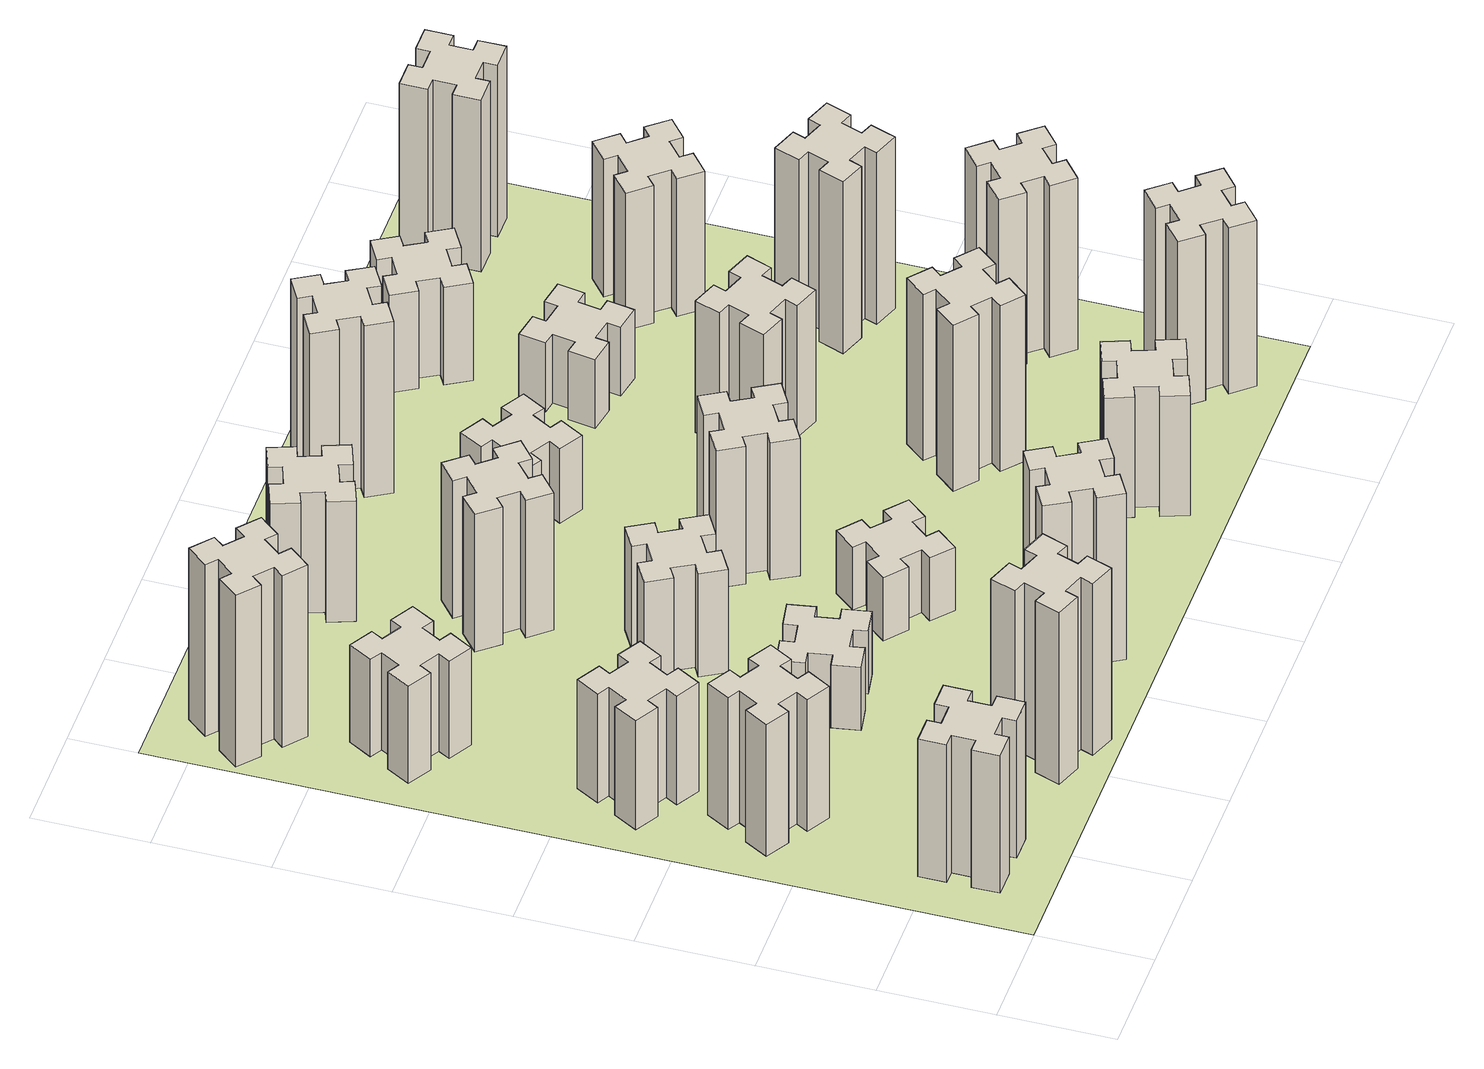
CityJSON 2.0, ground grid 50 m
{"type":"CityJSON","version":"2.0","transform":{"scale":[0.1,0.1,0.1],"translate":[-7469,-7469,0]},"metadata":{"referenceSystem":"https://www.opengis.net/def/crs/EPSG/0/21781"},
"CityObjects":{
"building1":{"type":"Building","attributes":{"class":"1000","function":"1000","usage":"1000","yearOfConstruction":2016,"roofType":"1000","measuredHeight":72,"storeysAboveGround":30,"storeysBelowGround":0},"geometry":[{"type":"Solid","lod":"1","boundaries":[[[[0,1,2,3,4,5,6,7,8,9,10,11,12,13,14,15,16,17,18,19]],[[17,16,20,21]],[[16,15,22,20]],[[15,14,23,22]],[[14,13,24,23]],[[13,12,25,24]],[[12,11,26,25]],[[11,10,27,26]],[[10,9,28,27]],[[9,8,29,28]],[[8,7,30,29]],[[7,6,31,30]],[[6,5,32,31]],[[5,4,33,32]],[[4,3,34,33]],[[3,2,35,34]],[[2,1,36,35]],[[1,0,37,36]],[[0,19,38,37]],[[19,18,39,38]],[[18,17,21,39]],[[24,25,26,27,28,29,30,31,32,33,34,35,36,37,38,39,21,20,22,23]]]]}]},
"building2":{"type":"Building","attributes":{"class":"1000","function":"1000","usage":"1000","yearOfConstruction":2016,"roofType":"1000","measuredHeight":69,"storeysAboveGround":30,"storeysBelowGround":0},"geometry":[{"type":"Solid","lod":"1","boundaries":[[[[40,41,42,43,44,45,46,47,48,49,50,51,52,53,54,55,56,57,58,59]],[[57,56,60,61]],[[56,55,62,60]],[[55,54,63,62]],[[54,53,64,63]],[[53,52,65,64]],[[52,51,66,65]],[[51,50,67,66]],[[50,49,68,67]],[[49,48,69,68]],[[48,47,70,69]],[[47,46,71,70]],[[46,45,72,71]],[[45,44,73,72]],[[44,43,74,73]],[[43,42,75,74]],[[42,41,76,75]],[[41,40,77,76]],[[40,59,78,77]],[[59,58,79,78]],[[58,57,61,79]],[[64,65,66,67,68,69,70,71,72,73,74,75,76,77,78,79,61,60,62,63]]]]}]},
"building3":{"type":"Building","attributes":{"class":"1000","function":"1000","usage":"1000","yearOfConstruction":2016,"roofType":"1000","measuredHeight":57,"storeysAboveGround":30,"storeysBelowGround":0},"geometry":[{"type":"Solid","lod":"1","boundaries":[[[[80,81,82,83,84,85,86,87,88,89,90,91,92,93,94,95,96,97,98,99]],[[97,96,100,101]],[[96,95,102,100]],[[95,94,103,102]],[[94,93,104,103]],[[93,92,105,104]],[[92,91,106,105]],[[91,90,107,106]],[[90,89,108,107]],[[89,88,109,108]],[[88,87,110,109]],[[87,86,111,110]],[[86,85,112,111]],[[85,84,113,112]],[[84,83,114,113]],[[83,82,115,114]],[[82,81,116,115]],[[81,80,117,116]],[[80,99,118,117]],[[99,98,119,118]],[[98,97,101,119]],[[104,105,106,107,108,109,110,111,112,113,114,115,116,117,118,119,101,100,102,103]]]]}]},
"building4":{"type":"Building","attributes":{"class":"1000","function":"1000","usage":"1000","yearOfConstruction":2016,"roofType":"1000","measuredHeight":51,"storeysAboveGround":30,"storeysBelowGround":0},"geometry":[{"type":"Solid","lod":"1","boundaries":[[[[120,121,122,123,124,125,126,127,128,129,130,131,132,133,134,135,136,137,138,139]],[[137,136,140,141]],[[136,135,142,140]],[[135,134,143,142]],[[134,133,144,143]],[[133,132,145,144]],[[132,131,146,145]],[[131,130,147,146]],[[130,129,148,147]],[[129,128,149,148]],[[128,127,150,149]],[[127,126,151,150]],[[126,125,152,151]],[[125,124,153,152]],[[124,123,154,153]],[[123,122,155,154]],[[122,121,156,155]],[[121,120,157,156]],[[120,139,158,157]],[[139,138,159,158]],[[138,137,141,159]],[[144,145,146,147,148,149,150,151,152,153,154,155,156,157,158,159,141,140,142,143]]]]}]},
"building5":{"type":"Building","attributes":{"class":"1000","function":"1000","usage":"1000","yearOfConstruction":2016,"roofType":"1000","measuredHeight":90,"storeysAboveGround":30,"storeysBelowGround":0},"geometry":[{"type":"Solid","lod":"1","boundaries":[[[[160,161,162,163,164,165,166,167,168,169,170,171,172,173,174,175,176,177,178,179]],[[177,176,180,181]],[[176,175,182,180]],[[175,174,183,182]],[[174,173,184,183]],[[173,172,185,184]],[[172,171,186,185]],[[171,170,187,186]],[[170,169,188,187]],[[169,168,189,188]],[[168,167,190,189]],[[167,166,191,190]],[[166,165,192,191]],[[165,164,193,192]],[[164,163,194,193]],[[163,162,195,194]],[[162,161,196,195]],[[161,160,197,196]],[[160,179,198,197]],[[179,178,199,198]],[[178,177,181,199]],[[184,185,186,187,188,189,190,191,192,193,194,195,196,197,198,199,181,180,182,183]]]]}]},
"building6":{"type":"Building","attributes":{"class":"1000","function":"1000","usage":"1000","yearOfConstruction":2016,"roofType":"1000","measuredHeight":90,"storeysAboveGround":30,"storeysBelowGround":0},"geometry":[{"type":"Solid","lod":"1","boundaries":[[[[200,201,202,203,204,205,206,207,208,209,210,211,212,213,214,215,216,217,218,219]],[[217,216,220,221]],[[216,215,222,220]],[[215,214,223,222]],[[214,213,224,223]],[[213,212,225,224]],[[212,211,226,225]],[[211,210,227,226]],[[210,209,228,227]],[[209,208,229,228]],[[208,207,230,229]],[[207,206,231,230]],[[206,205,232,231]],[[205,204,233,232]],[[204,203,234,233]],[[203,202,235,234]],[[202,201,236,235]],[[201,200,237,236]],[[200,219,238,237]],[[219,218,239,238]],[[218,217,221,239]],[[224,225,226,227,228,229,230,231,232,233,234,235,236,237,238,239,221,220,222,223]]]]}]},
"building7":{"type":"Building","attributes":{"class":"1000","function":"1000","usage":"1000","yearOfConstruction":2016,"roofType":"1000","measuredHeight":33,"storeysAboveGround":30,"storeysBelowGround":0},"geometry":[{"type":"Solid","lod":"1","boundaries":[[[[240,241,242,243,244,245,246,247,248,249,250,251,252,253,254,255,256,257,258,259]],[[257,256,260,261]],[[256,255,262,260]],[[255,254,263,262]],[[254,253,264,263]],[[253,252,265,264]],[[252,251,266,265]],[[251,250,267,266]],[[250,249,268,267]],[[249,248,269,268]],[[248,247,270,269]],[[247,246,271,270]],[[246,245,272,271]],[[245,244,273,272]],[[244,243,274,273]],[[243,242,275,274]],[[242,241,276,275]],[[241,240,277,276]],[[240,259,278,277]],[[259,258,279,278]],[[258,257,261,279]],[[264,265,266,267,268,269,270,271,272,273,274,275,276,277,278,279,261,260,262,263]]]]}]},
"building8":{"type":"Building","attributes":{"class":"1000","function":"1000","usage":"1000","yearOfConstruction":2016,"roofType":"1000","measuredHeight":54,"storeysAboveGround":30,"storeysBelowGround":0},"geometry":[{"type":"Solid","lod":"1","boundaries":[[[[280,281,282,283,284,285,286,287,288,289,290,291,292,293,294,295,296,297,298,299]],[[297,296,300,301]],[[296,295,302,300]],[[295,294,303,302]],[[294,293,304,303]],[[293,292,305,304]],[[292,291,306,305]],[[291,290,307,306]],[[290,289,308,307]],[[289,288,309,308]],[[288,287,310,309]],[[287,286,311,310]],[[286,285,312,311]],[[285,284,313,312]],[[284,283,314,313]],[[283,282,315,314]],[[282,281,316,315]],[[281,280,317,316]],[[280,299,318,317]],[[299,298,319,318]],[[298,297,301,319]],[[304,305,306,307,308,309,310,311,312,313,314,315,316,317,318,319,301,300,302,303]]]]}]},
"building9":{"type":"Building","attributes":{"class":"1000","function":"1000","usage":"1000","yearOfConstruction":2016,"roofType":"1000","measuredHeight":87,"storeysAboveGround":30,"storeysBelowGround":0},"geometry":[{"type":"Solid","lod":"1","boundaries":[[[[320,321,322,323,324,325,326,327,328,329,330,331,332,333,334,335,336,337,338,339]],[[337,336,340,341]],[[336,335,342,340]],[[335,334,343,342]],[[334,333,344,343]],[[333,332,345,344]],[[332,331,346,345]],[[331,330,347,346]],[[330,329,348,347]],[[329,328,349,348]],[[328,327,350,349]],[[327,326,351,350]],[[326,325,352,351]],[[325,324,353,352]],[[324,323,354,353]],[[323,322,355,354]],[[322,321,356,355]],[[321,320,357,356]],[[320,339,358,357]],[[339,338,359,358]],[[338,337,341,359]],[[344,345,346,347,348,349,350,351,352,353,354,355,356,357,358,359,341,340,342,343]]]]}]},
"building10":{"type":"Building","attributes":{"class":"1000","function":"1000","usage":"1000","yearOfConstruction":2016,"roofType":"1000","measuredHeight":72,"storeysAboveGround":30,"storeysBelowGround":0},"geometry":[{"type":"Solid","lod":"1","boundaries":[[[[360,361,362,363,364,365,366,367,368,369,370,371,372,373,374,375,376,377,378,379]],[[377,376,380,381]],[[376,375,382,380]],[[375,374,383,382]],[[374,373,384,383]],[[373,372,385,384]],[[372,371,386,385]],[[371,370,387,386]],[[370,369,388,387]],[[369,368,389,388]],[[368,367,390,389]],[[367,366,391,390]],[[366,365,392,391]],[[365,364,393,392]],[[364,363,394,393]],[[363,362,395,394]],[[362,361,396,395]],[[361,360,397,396]],[[360,379,398,397]],[[379,378,399,398]],[[378,377,381,399]],[[384,385,386,387,388,389,390,391,392,393,394,395,396,397,398,399,381,380,382,383]]]]}]},
"building11":{"type":"Building","attributes":{"class":"1000","function":"1000","usage":"1000","yearOfConstruction":2016,"roofType":"1000","measuredHeight":33,"storeysAboveGround":30,"storeysBelowGround":0},"geometry":[{"type":"Solid","lod":"1","boundaries":[[[[400,401,402,403,404,405,406,407,408,409,410,411,412,413,414,415,416,417,418,419]],[[417,416,420,421]],[[416,415,422,420]],[[415,414,423,422]],[[414,413,424,423]],[[413,412,425,424]],[[412,411,426,425]],[[411,410,427,426]],[[410,409,428,427]],[[409,408,429,428]],[[408,407,430,429]],[[407,406,431,430]],[[406,405,432,431]],[[405,404,433,432]],[[404,403,434,433]],[[403,402,435,434]],[[402,401,436,435]],[[401,400,437,436]],[[400,419,438,437]],[[419,418,439,438]],[[418,417,421,439]],[[424,425,426,427,428,429,430,431,432,433,434,435,436,437,438,439,421,420,422,423]]]]}]},
"building12":{"type":"Building","attributes":{"class":"1000","function":"1000","usage":"1000","yearOfConstruction":2016,"roofType":"1000","measuredHeight":63,"storeysAboveGround":30,"storeysBelowGround":0},"geometry":[{"type":"Solid","lod":"1","boundaries":[[[[440,441,442,443,444,445,446,447,448,449,450,451,452,453,454,455,456,457,458,459]],[[457,456,460,461]],[[456,455,462,460]],[[455,454,463,462]],[[454,453,464,463]],[[453,452,465,464]],[[452,451,466,465]],[[451,450,467,466]],[[450,449,468,467]],[[449,448,469,468]],[[448,447,470,469]],[[447,446,471,470]],[[446,445,472,471]],[[445,444,473,472]],[[444,443,474,473]],[[443,442,475,474]],[[442,441,476,475]],[[441,440,477,476]],[[440,459,478,477]],[[459,458,479,478]],[[458,457,461,479]],[[464,465,466,467,468,469,470,471,472,473,474,475,476,477,478,479,461,460,462,463]]]]}]},
"building13":{"type":"Building","attributes":{"class":"1000","function":"1000","usage":"1000","yearOfConstruction":2016,"roofType":"1000","measuredHeight":72,"storeysAboveGround":30,"storeysBelowGround":0},"geometry":[{"type":"Solid","lod":"1","boundaries":[[[[480,481,482,483,484,485,486,487,488,489,490,491,492,493,494,495,496,497,498,499]],[[497,496,500,501]],[[496,495,502,500]],[[495,494,503,502]],[[494,493,504,503]],[[493,492,505,504]],[[492,491,506,505]],[[491,490,507,506]],[[490,489,508,507]],[[489,488,509,508]],[[488,487,510,509]],[[487,486,511,510]],[[486,485,512,511]],[[485,484,513,512]],[[484,483,514,513]],[[483,482,515,514]],[[482,481,516,515]],[[481,480,517,516]],[[480,499,518,517]],[[499,498,519,518]],[[498,497,501,519]],[[504,505,506,507,508,509,510,511,512,513,514,515,516,517,518,519,501,500,502,503]]]]}]},
"building14":{"type":"Building","attributes":{"class":"1000","function":"1000","usage":"1000","yearOfConstruction":2016,"roofType":"1000","measuredHeight":39,"storeysAboveGround":30,"storeysBelowGround":0},"geometry":[{"type":"Solid","lod":"1","boundaries":[[[[520,521,522,523,524,525,526,527,528,529,530,531,532,533,534,535,536,537,538,539]],[[537,536,540,541]],[[536,535,542,540]],[[535,534,543,542]],[[534,533,544,543]],[[533,532,545,544]],[[532,531,546,545]],[[531,530,547,546]],[[530,529,548,547]],[[529,528,549,548]],[[528,527,550,549]],[[527,526,551,550]],[[526,525,552,551]],[[525,524,553,552]],[[524,523,554,553]],[[523,522,555,554]],[[522,521,556,555]],[[521,520,557,556]],[[520,539,558,557]],[[539,538,559,558]],[[538,537,541,559]],[[544,545,546,547,548,549,550,551,552,553,554,555,556,557,558,559,541,540,542,543]]]]}]},
"building15":{"type":"Building","attributes":{"class":"1000","function":"1000","usage":"1000","yearOfConstruction":2016,"roofType":"1000","measuredHeight":63,"storeysAboveGround":30,"storeysBelowGround":0},"geometry":[{"type":"Solid","lod":"1","boundaries":[[[[560,561,562,563,564,565,566,567,568,569,570,571,572,573,574,575,576,577,578,579]],[[577,576,580,581]],[[576,575,582,580]],[[575,574,583,582]],[[574,573,584,583]],[[573,572,585,584]],[[572,571,586,585]],[[571,570,587,586]],[[570,569,588,587]],[[569,568,589,588]],[[568,567,590,589]],[[567,566,591,590]],[[566,565,592,591]],[[565,564,593,592]],[[564,563,594,593]],[[563,562,595,594]],[[562,561,596,595]],[[561,560,597,596]],[[560,579,598,597]],[[579,578,599,598]],[[578,577,581,599]],[[584,585,586,587,588,589,590,591,592,593,594,595,596,597,598,599,581,580,582,583]]]]}]},
"building16":{"type":"Building","attributes":{"class":"1000","function":"1000","usage":"1000","yearOfConstruction":2016,"roofType":"1000","measuredHeight":90,"storeysAboveGround":30,"storeysBelowGround":0},"geometry":[{"type":"Solid","lod":"1","boundaries":[[[[600,601,602,603,604,605,606,607,608,609,610,611,612,613,614,615,616,617,618,619]],[[617,616,620,621]],[[616,615,622,620]],[[615,614,623,622]],[[614,613,624,623]],[[613,612,625,624]],[[612,611,626,625]],[[611,610,627,626]],[[610,609,628,627]],[[609,608,629,628]],[[608,607,630,629]],[[607,606,631,630]],[[606,605,632,631]],[[605,604,633,632]],[[604,603,634,633]],[[603,602,635,634]],[[602,601,636,635]],[[601,600,637,636]],[[600,619,638,637]],[[619,618,639,638]],[[618,617,621,639]],[[624,625,626,627,628,629,630,631,632,633,634,635,636,637,638,639,621,620,622,623]]]]}]},
"building17":{"type":"Building","attributes":{"class":"1000","function":"1000","usage":"1000","yearOfConstruction":2016,"roofType":"1000","measuredHeight":87,"storeysAboveGround":30,"storeysBelowGround":0},"geometry":[{"type":"Solid","lod":"1","boundaries":[[[[640,641,642,643,644,645,646,647,648,649,650,651,652,653,654,655,656,657,658,659]],[[657,656,660,661]],[[656,655,662,660]],[[655,654,663,662]],[[654,653,664,663]],[[653,652,665,664]],[[652,651,666,665]],[[651,650,667,666]],[[650,649,668,667]],[[649,648,669,668]],[[648,647,670,669]],[[647,646,671,670]],[[646,645,672,671]],[[645,644,673,672]],[[644,643,674,673]],[[643,642,675,674]],[[642,641,676,675]],[[641,640,677,676]],[[640,659,678,677]],[[659,658,679,678]],[[658,657,661,679]],[[664,665,666,667,668,669,670,671,672,673,674,675,676,677,678,679,661,660,662,663]]]]}]},
"building18":{"type":"Building","attributes":{"class":"1000","function":"1000","usage":"1000","yearOfConstruction":2016,"roofType":"1000","measuredHeight":69,"storeysAboveGround":30,"storeysBelowGround":0},"geometry":[{"type":"Solid","lod":"1","boundaries":[[[[680,681,682,683,684,685,686,687,688,689,690,691,692,693,694,695,696,697,698,699]],[[697,696,700,701]],[[696,695,702,700]],[[695,694,703,702]],[[694,693,704,703]],[[693,692,705,704]],[[692,691,706,705]],[[691,690,707,706]],[[690,689,708,707]],[[689,688,709,708]],[[688,687,710,709]],[[687,686,711,710]],[[686,685,712,711]],[[685,684,713,712]],[[684,683,714,713]],[[683,682,715,714]],[[682,681,716,715]],[[681,680,717,716]],[[680,699,718,717]],[[699,698,719,718]],[[698,697,701,719]],[[704,705,706,707,708,709,710,711,712,713,714,715,716,717,718,719,701,700,702,703]]]]}]},
"building19":{"type":"Building","attributes":{"class":"1000","function":"1000","usage":"1000","yearOfConstruction":2016,"roofType":"1000","measuredHeight":36,"storeysAboveGround":30,"storeysBelowGround":0},"geometry":[{"type":"Solid","lod":"1","boundaries":[[[[720,721,722,723,724,725,726,727,728,729,730,731,732,733,734,735,736,737,738,739]],[[737,736,740,741]],[[736,735,742,740]],[[735,734,743,742]],[[734,733,744,743]],[[733,732,745,744]],[[732,731,746,745]],[[731,730,747,746]],[[730,729,748,747]],[[729,728,749,748]],[[728,727,750,749]],[[727,726,751,750]],[[726,725,752,751]],[[725,724,753,752]],[[724,723,754,753]],[[723,722,755,754]],[[722,721,756,755]],[[721,720,757,756]],[[720,739,758,757]],[[739,738,759,758]],[[738,737,741,759]],[[744,745,746,747,748,749,750,751,752,753,754,755,756,757,758,759,741,740,742,743]]]]}]},
"building20":{"type":"Building","attributes":{"class":"1000","function":"1000","usage":"1000","yearOfConstruction":2016,"roofType":"1000","measuredHeight":87,"storeysAboveGround":30,"storeysBelowGround":0},"geometry":[{"type":"Solid","lod":"1","boundaries":[[[[760,761,762,763,764,765,766,767,768,769,770,771,772,773,774,775,776,777,778,779]],[[777,776,780,781]],[[776,775,782,780]],[[775,774,783,782]],[[774,773,784,783]],[[773,772,785,784]],[[772,771,786,785]],[[771,770,787,786]],[[770,769,788,787]],[[769,768,789,788]],[[768,767,790,789]],[[767,766,791,790]],[[766,765,792,791]],[[765,764,793,792]],[[764,763,794,793]],[[763,762,795,794]],[[762,761,796,795]],[[761,760,797,796]],[[760,779,798,797]],[[779,778,799,798]],[[778,777,781,799]],[[784,785,786,787,788,789,790,791,792,793,794,795,796,797,798,799,781,780,782,783]]]]}]},
"building21":{"type":"Building","attributes":{"class":"1000","function":"1000","usage":"1000","yearOfConstruction":2016,"roofType":"1000","measuredHeight":51,"storeysAboveGround":30,"storeysBelowGround":0},"geometry":[{"type":"Solid","lod":"1","boundaries":[[[[800,801,802,803,804,805,806,807,808,809,810,811,812,813,814,815,816,817,818,819]],[[817,816,820,821]],[[816,815,822,820]],[[815,814,823,822]],[[814,813,824,823]],[[813,812,825,824]],[[812,811,826,825]],[[811,810,827,826]],[[810,809,828,827]],[[809,808,829,828]],[[808,807,830,829]],[[807,806,831,830]],[[806,805,832,831]],[[805,804,833,832]],[[804,803,834,833]],[[803,802,835,834]],[[802,801,836,835]],[[801,800,837,836]],[[800,819,838,837]],[[819,818,839,838]],[[818,817,821,839]],[[824,825,826,827,828,829,830,831,832,833,834,835,836,837,838,839,821,820,822,823]]]]}]},
"building22":{"type":"Building","attributes":{"class":"1000","function":"1000","usage":"1000","yearOfConstruction":2016,"roofType":"1000","measuredHeight":90,"storeysAboveGround":30,"storeysBelowGround":0},"geometry":[{"type":"Solid","lod":"1","boundaries":[[[[840,841,842,843,844,845,846,847,848,849,850,851,852,853,854,855,856,857,858,859]],[[857,856,860,861]],[[856,855,862,860]],[[855,854,863,862]],[[854,853,864,863]],[[853,852,865,864]],[[852,851,866,865]],[[851,850,867,866]],[[850,849,868,867]],[[849,848,869,868]],[[848,847,870,869]],[[847,846,871,870]],[[846,845,872,871]],[[845,844,873,872]],[[844,843,874,873]],[[843,842,875,874]],[[842,841,876,875]],[[841,840,877,876]],[[840,859,878,877]],[[859,858,879,878]],[[858,857,861,879]],[[864,865,866,867,868,869,870,871,872,873,874,875,876,877,878,879,861,860,862,863]]]]}]},
"building23":{"type":"Building","attributes":{"class":"1000","function":"1000","usage":"1000","yearOfConstruction":2016,"roofType":"1000","measuredHeight":90,"storeysAboveGround":30,"storeysBelowGround":0},"geometry":[{"type":"Solid","lod":"1","boundaries":[[[[880,881,882,883,884,885,886,887,888,889,890,891,892,893,894,895,896,897,898,899]],[[897,896,900,901]],[[896,895,902,900]],[[895,894,903,902]],[[894,893,904,903]],[[893,892,905,904]],[[892,891,906,905]],[[891,890,907,906]],[[890,889,908,907]],[[889,888,909,908]],[[888,887,910,909]],[[887,886,911,910]],[[886,885,912,911]],[[885,884,913,912]],[[884,883,914,913]],[[883,882,915,914]],[[882,881,916,915]],[[881,880,917,916]],[[880,899,918,917]],[[899,898,919,918]],[[898,897,901,919]],[[904,905,906,907,908,909,910,911,912,913,914,915,916,917,918,919,901,900,902,903]]]]}]},
"building24":{"type":"Building","attributes":{"class":"1000","function":"1000","usage":"1000","yearOfConstruction":2016,"roofType":"1000","measuredHeight":72,"storeysAboveGround":30,"storeysBelowGround":0},"geometry":[{"type":"Solid","lod":"1","boundaries":[[[[920,921,922,923,924,925,926,927,928,929,930,931,932,933,934,935,936,937,938,939]],[[937,936,940,941]],[[936,935,942,940]],[[935,934,943,942]],[[934,933,944,943]],[[933,932,945,944]],[[932,931,946,945]],[[931,930,947,946]],[[930,929,948,947]],[[929,928,949,948]],[[928,927,950,949]],[[927,926,951,950]],[[926,925,952,951]],[[925,924,953,952]],[[924,923,954,953]],[[923,922,955,954]],[[922,921,956,955]],[[921,920,957,956]],[[920,939,958,957]],[[939,938,959,958]],[[938,937,941,959]],[[944,945,946,947,948,949,950,951,952,953,954,955,956,957,958,959,941,940,942,943]]]]}]},
"building25":{"type":"Building","attributes":{"class":"1000","function":"1000","usage":"1000","yearOfConstruction":2016,"roofType":"1000","measuredHeight":90,"storeysAboveGround":30,"storeysBelowGround":0},"geometry":[{"type":"Solid","lod":"1","boundaries":[[[[960,961,962,963,964,965,966,967,968,969,970,971,972,973,974,975,976,977,978,979]],[[977,976,980,981]],[[976,975,982,980]],[[975,974,983,982]],[[974,973,984,983]],[[973,972,985,984]],[[972,971,986,985]],[[971,970,987,986]],[[970,969,988,987]],[[969,968,989,988]],[[968,967,990,989]],[[967,966,991,990]],[[966,965,992,991]],[[965,964,993,992]],[[964,963,994,993]],[[963,962,995,994]],[[962,961,996,995]],[[961,960,997,996]],[[960,979,998,997]],[[979,978,999,998]],[[978,977,981,999]],[[984,985,986,987,988,989,990,991,992,993,994,995,996,997,998,999,981,980,982,983]]]]}]},
"landuse1":{"type":"LandUse","attributes":{"name":"plot1","function":"1010"},"geometry":[{"type":"MultiSurface","lod":"1","boundaries":[[[1000,1001,1002,1003]]]}]}
},
"vertices":[
[325,265,0],[425,265,0],[425,205,0],[545,205,0],[545,325,0],[485,325,0],[485,425,0],[545,425,0],[545,545,0],[425,545,0],[425,485,0],[325,485,0],[325,545,0],[205,545,0],[205,425,0],[265,425,0],[265,325,0],[205,325,0],[205,205,0],[325,205,0],[265,325,720],[205,325,720],[265,425,720],[205,425,720],[205,545,720],[325,545,720],[325,485,720],[425,485,720],[425,545,720],[545,545,720],[545,425,720],[485,425,720],[485,325,720],[545,325,720],[545,205,720],[425,205,720],[425,265,720],[325,265,720],[325,205,720],[205,205,720],
[305,1314,0],[255,1227,0],[203,1257,0],[143,1153,0],[247,1093,0],[277,1145,0],[364,1095,0],[334,1043,0],[438,983,0],[498,1087,0],[446,1117,0],[496,1204,0],[548,1174,0],[608,1278,0],[504,1338,0],[474,1286,0],[387,1336,0],[417,1388,0],[313,1448,0],[253,1344,0],[387,1336,690],[417,1388,690],[474,1286,690],[504,1338,690],[608,1278,690],[548,1174,690],[496,1204,690],[446,1117,690],[498,1087,690],[438,983,690],[334,1043,690],[364,1095,690],[277,1145,690],[247,1093,690],[143,1153,690],[203,1257,690],[255,1227,690],[305,1314,690],[253,1344,690],[313,1448,690],
[474,1826,0],[387,1876,0],[417,1928,0],[313,1988,0],[253,1884,0],[305,1854,0],[255,1767,0],[203,1797,0],[143,1693,0],[247,1633,0],[277,1685,0],[364,1635,0],[334,1583,0],[438,1523,0],[498,1627,0],[446,1657,0],[496,1744,0],[548,1714,0],[608,1818,0],[504,1878,0],[496,1744,570],[548,1714,570],[446,1657,570],[498,1627,570],[438,1523,570],[334,1583,570],[364,1635,570],[277,1685,570],[247,1633,570],[143,1693,570],[203,1797,570],[255,1767,570],[305,1854,570],[253,1884,570],[313,1988,570],[417,1928,570],[387,1876,570],[474,1826,570],[504,1878,570],[608,1818,570],
[446,2597,0],[496,2684,0],[548,2654,0],[608,2758,0],[504,2818,0],[474,2766,0],[387,2816,0],[417,2868,0],[313,2928,0],[253,2824,0],[305,2794,0],[255,2707,0],[203,2737,0],[143,2633,0],[247,2573,0],[277,2625,0],[364,2575,0],[334,2523,0],[438,2463,0],[498,2567,0],[364,2575,510],[334,2523,510],[277,2625,510],[247,2573,510],[143,2633,510],[203,2737,510],[255,2707,510],[305,2794,510],[253,2824,510],[313,2928,510],[417,2868,510],[387,2816,510],[474,2766,510],[504,2818,510],[608,2758,510],[548,2654,510],[496,2684,510],[446,2597,510],[498,2567,510],[438,2463,510],
[1029,360,0],[995,266,0],[939,287,0],[897,174,0],[1010,133,0],[1031,189,0],[1125,155,0],[1104,99,0],[1217,57,0],[1258,170,0],[1202,191,0],[1236,285,0],[1292,264,0],[1333,377,0],[1220,418,0],[1200,362,0],[1106,396,0],[1127,452,0],[1014,493,0],[973,380,0],[1106,396,900],[1127,452,900],[1200,362,900],[1220,418,900],[1333,377,900],[1292,264,900],[1236,285,900],[1202,191,900],[1258,170,900],[1217,57,900],[1104,99,900],[1125,155,900],[1031,189,900],[1010,133,900],[897,174,900],[939,287,900],[995,266,900],[1029,360,900],[973,380,900],[1014,493,900],
[384,3387,0],[308,3452,0],[346,3498,0],[254,3575,0],[177,3483,0],[223,3444,0],[159,3368,0],[113,3406,0],[36,3314,0],[128,3237,0],[166,3283,0],[243,3219,0],[204,3173,0],[296,3096,0],[373,3188,0],[327,3226,0],[392,3303,0],[438,3264,0],[515,3356,0],[423,3433,0],[392,3303,900],[438,3264,900],[327,3226,900],[373,3188,900],[296,3096,900],[204,3173,900],[243,3219,900],[166,3283,900],[128,3237,900],[36,3314,900],[113,3406,900],[159,3368,900],[223,3444,900],[177,3483,900],[254,3575,900],[346,3498,900],[308,3452,900],[384,3387,900],[423,3433,900],[515,3356,900],
[1232,1185,0],[1215,1284,0],[1274,1294,0],[1253,1412,0],[1135,1391,0],[1145,1332,0],[1047,1315,0],[1037,1374,0],[918,1353,0],[939,1235,0],[998,1245,0],[1016,1147,0],[957,1137,0],[977,1018,0],[1096,1039,0],[1085,1098,0],[1184,1116,0],[1194,1057,0],[1312,1077,0],[1291,1196,0],[1184,1116,330],[1194,1057,330],[1085,1098,330],[1096,1039,330],[977,1018,330],[957,1137,330],[1016,1147,330],[998,1245,330],[939,1235,330],[918,1353,330],[1037,1374,330],[1047,1315,330],[1145,1332,330],[1135,1391,330],[1253,1412,330],[1274,1294,330],[1215,1284,330],[1232,1185,330],[1291,1196,330],[1312,1077,330],
[1336,1867,0],[1286,1954,0],[1338,1984,0],[1278,2088,0],[1174,2028,0],[1204,1976,0],[1117,1926,0],[1087,1978,0],[983,1918,0],[1043,1814,0],[1095,1844,0],[1145,1757,0],[1093,1727,0],[1153,1623,0],[1257,1683,0],[1227,1735,0],[1314,1785,0],[1344,1733,0],[1448,1793,0],[1388,1897,0],[1314,1785,540],[1344,1733,540],[1227,1735,540],[1257,1683,540],[1153,1623,540],[1093,1727,540],[1145,1757,540],[1095,1844,540],[1043,1814,540],[983,1918,540],[1087,1978,540],[1117,1926,540],[1204,1976,540],[1174,2028,540],[1278,2088,540],[1338,1984,540],[1286,1954,540],[1336,1867,540],[1388,1897,540],[1448,1793,540],
[1744,496,0],[1657,446,0],[1627,498,0],[1523,438,0],[1583,334,0],[1635,364,0],[1685,277,0],[1633,247,0],[1693,143,0],[1797,203,0],[1767,255,0],[1854,305,0],[1884,253,0],[1988,313,0],[1928,417,0],[1876,387,0],[1826,474,0],[1878,504,0],[1818,608,0],[1714,548,0],[1826,474,870],[1878,504,870],[1876,387,870],[1928,417,870],[1988,313,870],[1884,253,870],[1854,305,870],[1767,255,870],[1797,203,870],[1693,143,870],[1633,247,870],[1685,277,870],[1635,364,870],[1583,334,870],[1523,438,870],[1627,498,870],[1657,446,870],[1744,496,870],[1714,548,870],[1818,608,870],
[1099,2563,0],[1163,2486,0],[1117,2448,0],[1194,2356,0],[1286,2433,0],[1248,2479,0],[1324,2543,0],[1363,2497,0],[1455,2574,0],[1378,2666,0],[1332,2628,0],[1267,2704,0],[1313,2743,0],[1236,2835,0],[1144,2758,0],[1183,2712,0],[1106,2647,0],[1068,2693,0],[976,2616,0],[1053,2524,0],[1106,2647,720],[1068,2693,720],[1183,2712,720],[1144,2758,720],[1236,2835,720],[1313,2743,720],[1267,2704,720],[1332,2628,720],[1378,2666,720],[1455,2574,720],[1363,2497,720],[1324,2543,720],[1248,2479,720],[1286,2433,720],[1194,2356,720],[1117,2448,720],[1163,2486,720],[1099,2563,720],[1053,2524,720],[976,2616,720],
[1703,1224,0],[1639,1148,0],[1593,1186,0],[1516,1094,0],[1608,1017,0],[1646,1063,0],[1723,999,0],[1684,953,0],[1776,876,0],[1853,968,0],[1807,1006,0],[1872,1083,0],[1918,1044,0],[1995,1136,0],[1903,1213,0],[1864,1167,0],[1788,1232,0],[1826,1278,0],[1734,1355,0],[1657,1263,0],[1788,1232,330],[1826,1278,330],[1864,1167,330],[1903,1213,330],[1995,1136,330],[1918,1044,330],[1872,1083,330],[1807,1006,330],[1853,968,330],[1776,876,330],[1684,953,330],[1723,999,330],[1646,1063,330],[1608,1017,330],[1516,1094,330],[1593,1186,330],[1639,1148,330],[1703,1224,330],[1657,1263,330],[1734,1355,330],
[1125,3456,0],[1031,3422,0],[1010,3478,0],[897,3437,0],[939,3324,0],[995,3345,0],[1029,3251,0],[973,3230,0],[1014,3117,0],[1127,3159,0],[1106,3215,0],[1200,3249,0],[1220,3193,0],[1333,3234,0],[1292,3347,0],[1236,3326,0],[1202,3420,0],[1258,3440,0],[1217,3553,0],[1104,3512,0],[1202,3420,630],[1258,3440,630],[1236,3326,630],[1292,3347,630],[1333,3234,630],[1220,3193,630],[1200,3249,630],[1106,3215,630],[1127,3159,630],[1014,3117,630],[973,3230,630],[1029,3251,630],[995,3345,630],[939,3324,630],[897,3437,630],[1010,3478,630],[1031,3422,630],[1125,3456,630],[1104,3512,630],[1217,3553,630],
[1976,1767,0],[1926,1854,0],[1978,1884,0],[1918,1988,0],[1814,1928,0],[1844,1876,0],[1757,1826,0],[1727,1878,0],[1623,1818,0],[1683,1714,0],[1735,1744,0],[1785,1657,0],[1733,1627,0],[1793,1523,0],[1897,1583,0],[1867,1635,0],[1954,1685,0],[1984,1633,0],[2088,1693,0],[2028,1797,0],[1954,1685,720],[1984,1633,720],[1867,1635,720],[1897,1583,720],[1793,1523,720],[1733,1627,720],[1785,1657,720],[1735,1744,720],[1683,1714,720],[1623,1818,720],[1727,1878,720],[1757,1826,720],[1844,1876,720],[1814,1928,720],[1918,1988,720],[1978,1884,720],[1926,1854,720],[1976,1767,720],[2028,1797,720],[2088,1693,720],
[1926,2597,0],[1976,2684,0],[2028,2654,0],[2088,2758,0],[1984,2818,0],[1954,2766,0],[1867,2816,0],[1897,2868,0],[1793,2928,0],[1733,2824,0],[1785,2794,0],[1735,2707,0],[1683,2737,0],[1623,2633,0],[1727,2573,0],[1757,2625,0],[1844,2575,0],[1814,2523,0],[1918,2463,0],[1978,2567,0],[1844,2575,390],[1814,2523,390],[1757,2625,390],[1727,2573,390],[1623,2633,390],[1683,2737,390],[1735,2707,390],[1785,2794,390],[1733,2824,390],[1793,2928,390],[1897,2868,390],[1867,2816,390],[1954,2766,390],[1984,2818,390],[2088,2758,390],[2028,2654,390],[1976,2684,390],[1926,2597,390],[1978,2567,390],[1918,2463,390],
[2575,385,0],[2609,291,0],[2553,270,0],[2594,157,0],[2707,199,0],[2686,255,0],[2780,289,0],[2800,233,0],[2913,274,0],[2872,387,0],[2816,366,0],[2782,460,0],[2838,480,0],[2797,593,0],[2684,552,0],[2705,496,0],[2611,462,0],[2590,518,0],[2477,477,0],[2519,364,0],[2611,462,630],[2590,518,630],[2705,496,630],[2684,552,630],[2797,593,630],[2838,480,630],[2782,460,630],[2816,366,630],[2872,387,630],[2913,274,630],[2800,233,630],[2780,289,630],[2686,255,630],[2707,199,630],[2594,157,630],[2553,270,630],[2609,291,630],[2575,385,630],[2519,364,630],[2477,477,630],
[1844,3556,0],[1757,3506,0],[1727,3558,0],[1623,3498,0],[1683,3394,0],[1735,3424,0],[1785,3337,0],[1733,3307,0],[1793,3203,0],[1897,3263,0],[1867,3315,0],[1954,3365,0],[1984,3313,0],[2088,3373,0],[2028,3477,0],[1976,3447,0],[1926,3534,0],[1978,3564,0],[1918,3668,0],[1814,3608,0],[1926,3534,900],[1978,3564,900],[1976,3447,900],[2028,3477,900],[2088,3373,900],[1984,3313,900],[1954,3365,900],[1867,3315,900],[1897,3263,900],[1793,3203,900],[1733,3307,900],[1785,3337,900],[1735,3424,900],[1683,3394,900],[1623,3498,900],[1727,3558,900],[1757,3506,900],[1844,3556,900],[1814,3608,900],[1918,3668,900],
[2804,1167,0],[2728,1232,0],[2766,1278,0],[2674,1355,0],[2597,1263,0],[2643,1224,0],[2579,1148,0],[2533,1186,0],[2456,1094,0],[2548,1017,0],[2586,1063,0],[2663,999,0],[2624,953,0],[2716,876,0],[2793,968,0],[2747,1006,0],[2812,1083,0],[2858,1044,0],[2935,1136,0],[2843,1213,0],[2812,1083,870],[2858,1044,870],[2747,1006,870],[2793,968,870],[2716,876,870],[2624,953,870],[2663,999,870],[2586,1063,870],[2548,1017,870],[2456,1094,870],[2533,1186,870],[2579,1148,870],[2643,1224,870],[2597,1263,870],[2674,1355,870],[2766,1278,870],[2728,1232,870],[2804,1167,870],[2843,1213,870],[2935,1136,870],
[2682,1871,0],[2716,1965,0],[2772,1944,0],[2813,2057,0],[2700,2098,0],[2680,2042,0],[2586,2076,0],[2607,2132,0],[2494,2173,0],[2453,2060,0],[2509,2040,0],[2475,1946,0],[2419,1967,0],[2377,1854,0],[2490,1813,0],[2511,1869,0],[2605,1835,0],[2584,1779,0],[2697,1737,0],[2738,1850,0],[2605,1835,690],[2584,1779,690],[2511,1869,690],[2490,1813,690],[2377,1854,690],[2419,1967,690],[2475,1946,690],[2509,2040,690],[2453,2060,690],[2494,2173,690],[2607,2132,690],[2586,2076,690],[2680,2042,690],[2700,2098,690],[2813,2057,690],[2772,1944,690],[2716,1965,690],[2682,1871,690],[2738,1850,690],[2697,1737,690],
[2664,2795,0],[2565,2812,0],[2576,2871,0],[2457,2892,0],[2437,2774,0],[2496,2764,0],[2478,2665,0],[2419,2676,0],[2398,2557,0],[2517,2537,0],[2527,2596,0],[2625,2578,0],[2615,2519,0],[2733,2498,0],[2754,2617,0],[2695,2627,0],[2712,2725,0],[2771,2715,0],[2792,2833,0],[2674,2854,0],[2712,2725,360],[2771,2715,360],[2695,2627,360],[2754,2617,360],[2733,2498,360],[2615,2519,360],[2625,2578,360],[2527,2596,360],[2517,2537,360],[2398,2557,360],[2419,2676,360],[2478,2665,360],[2496,2764,360],[2437,2774,360],[2457,2892,360],[2576,2871,360],[2565,2812,360],[2664,2795,360],[2674,2854,360],[2792,2833,360],
[3468,259,0],[3544,323,0],[3583,277,0],[3675,354,0],[3598,446,0],[3552,408,0],[3487,484,0],[3533,523,0],[3456,615,0],[3364,538,0],[3403,492,0],[3326,427,0],[3288,473,0],[3196,396,0],[3273,304,0],[3319,343,0],[3383,266,0],[3337,228,0],[3414,136,0],[3506,213,0],[3383,266,870],[3337,228,870],[3319,343,870],[3273,304,870],[3196,396,870],[3288,473,870],[3326,427,870],[3403,492,870],[3364,538,870],[3456,615,870],[3533,523,870],[3487,484,870],[3552,408,870],[3598,446,870],[3675,354,870],[3583,277,870],[3544,323,870],[3468,259,870],[3506,213,870],[3414,136,870],
[2716,3347,0],[2666,3434,0],[2718,3464,0],[2658,3568,0],[2554,3508,0],[2584,3456,0],[2497,3406,0],[2467,3458,0],[2363,3398,0],[2423,3294,0],[2475,3324,0],[2525,3237,0],[2473,3207,0],[2533,3103,0],[2637,3163,0],[2607,3215,0],[2694,3265,0],[2724,3213,0],[2828,3273,0],[2768,3377,0],[2694,3265,510],[2724,3213,510],[2607,3215,510],[2637,3163,510],[2533,3103,510],[2473,3207,510],[2525,3237,510],[2475,3324,510],[2423,3294,510],[2363,3398,510],[2467,3458,510],[2497,3406,510],[2584,3456,510],[2554,3508,510],[2658,3568,510],[2718,3464,510],[2666,3434,510],[2716,3347,510],[2768,3377,510],[2828,3273,510],
[3552,1148,0],[3487,1224,0],[3533,1263,0],[3456,1355,0],[3364,1278,0],[3403,1232,0],[3326,1167,0],[3288,1213,0],[3196,1136,0],[3273,1044,0],[3319,1083,0],[3383,1006,0],[3337,968,0],[3414,876,0],[3506,953,0],[3468,999,0],[3544,1063,0],[3583,1017,0],[3675,1094,0],[3598,1186,0],[3544,1063,900],[3583,1017,900],[3468,999,900],[3506,953,900],[3414,876,900],[3337,968,900],[3383,1006,900],[3319,1083,900],[3273,1044,900],[3196,1136,900],[3288,1213,900],[3326,1167,900],[3403,1232,900],[3364,1278,900],[3456,1355,900],[3533,1263,900],[3487,1224,900],[3552,1148,900],[3598,1186,900],[3675,1094,900],
[3422,1771,0],[3456,1865,0],[3512,1844,0],[3553,1957,0],[3440,1998,0],[3420,1942,0],[3326,1976,0],[3347,2032,0],[3234,2073,0],[3193,1960,0],[3249,1940,0],[3215,1846,0],[3159,1867,0],[3117,1754,0],[3230,1713,0],[3251,1769,0],[3345,1735,0],[3324,1679,0],[3437,1637,0],[3478,1750,0],[3345,1735,900],[3324,1679,900],[3251,1769,900],[3230,1713,900],[3117,1754,900],[3159,1867,900],[3215,1846,900],[3249,1940,900],[3193,1960,900],[3234,2073,900],[3347,2032,900],[3326,1976,900],[3420,1942,900],[3440,1998,900],[3553,1957,900],[3512,1844,900],[3456,1865,900],[3422,1771,900],[3478,1750,900],[3437,1637,900],
[3119,2563,0],[3183,2486,0],[3137,2448,0],[3214,2356,0],[3306,2433,0],[3268,2479,0],[3344,2543,0],[3383,2497,0],[3475,2574,0],[3398,2666,0],[3352,2628,0],[3287,2704,0],[3333,2743,0],[3256,2835,0],[3164,2758,0],[3203,2712,0],[3126,2647,0],[3088,2693,0],[2996,2616,0],[3073,2524,0],[3126,2647,720],[3088,2693,720],[3203,2712,720],[3164,2758,720],[3256,2835,720],[3333,2743,720],[3287,2704,720],[3352,2628,720],[3398,2666,720],[3475,2574,720],[3383,2497,720],[3344,2543,720],[3268,2479,720],[3306,2433,720],[3214,2356,720],[3137,2448,720],[3183,2486,720],[3119,2563,720],[3073,2524,720],[2996,2616,720],
[3285,3325,0],[3385,3325,0],[3385,3265,0],[3505,3265,0],[3505,3385,0],[3445,3385,0],[3445,3485,0],[3505,3485,0],[3505,3605,0],[3385,3605,0],[3385,3545,0],[3285,3545,0],[3285,3605,0],[3165,3605,0],[3165,3485,0],[3225,3485,0],[3225,3385,0],[3165,3385,0],[3165,3265,0],[3285,3265,0],[3225,3385,900],[3165,3385,900],[3225,3485,900],[3165,3485,900],[3165,3605,900],[3285,3605,900],[3285,3545,900],[3385,3545,900],[3385,3605,900],[3505,3605,900],[3505,3485,900],[3445,3485,900],[3445,3385,900],[3505,3385,900],[3505,3265,900],[3385,3265,900],[3385,3325,900],[3285,3325,900],[3285,3265,900],[3165,3265,900],
[5,3705,0],[3705,3705,0],[3705,5,0],[5,5,0]
]}
